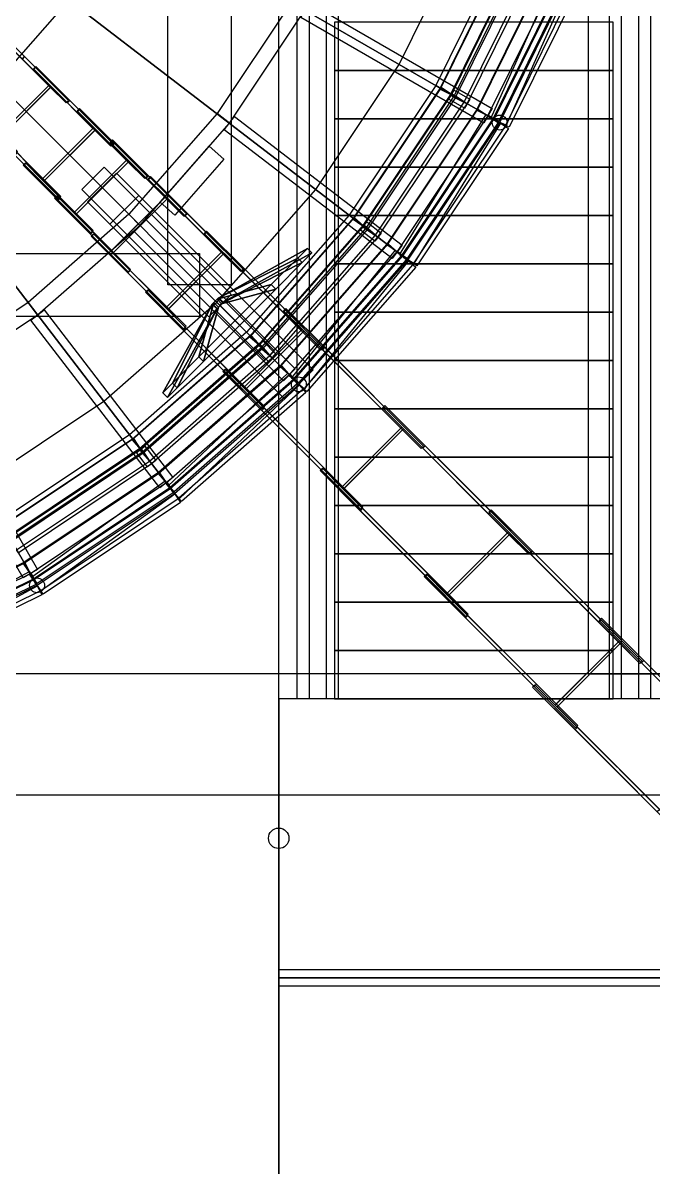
# Model space of a CAD drawing. Header units: millimetres. Extents: x -52000 to 48850, y -48850 to 51750.
# Drawn here: x 3324 to 6714, y -9019 to -2864 of the extents above; entities that cross this region are included whole.
import ezdxf

# ---------------------------------------------------------------- set-up
doc = ezdxf.new("R2010")
doc.units = ezdxf.units.MM
for name, color, linetype, lineweight in [('D-STR-CORE', 7, 'Continuous', 25), ('D-STR-DECK', 7, 'Continuous', 25), ('D-STR-STRC', 7, 'Continuous', 25)]:
    doc.layers.add(name, color=color, linetype=linetype, lineweight=lineweight)

msp = doc.modelspace()

# ---------------------------------------------------------------- linework, layer by layer
at = {"layer": 'D-STR-CORE'}
for points in [[(4800, -6500), (4800, 0), (5020, 0), (5020, -6500)], [(4800, -6500), (4800, 0), (5020, 0), (5020, -6500)], [(4800, -6500), (4800, 0), (5020, 0), (5020, -6500)], [(4800, -6500), (4800, 0), (5020, 0), (5020, -6500)], [(4800, -6500), (4800, 0), (5020, 0), (5020, -6500)], [(4800, -6500), (4800, 0), (5020, 0), (5020, -6500)], [(4800, -6500), (4800, 0), (5020, 0), (5020, -6500)], [(4800, -6500), (4800, 0), (5020, 0), (5020, -6500)], [(4800, -6500), (4800, 0), (5020, 0), (5020, -6500)], [(4800, -6500), (4800, 0), (5020, 0), (5020, -6500)], [(4800, -6500), (4800, 0), (5020, 0), (5020, -6500)], [(4800, -6500), (4800, 0), (5020, 0), (5020, -6500)], [(4865, -6500), (4865, 0), (4955, 0), (4955, -6500)], [(4865, -6500), (4865, 0), (4955, 0), (4955, -6500)], [(4865, -6500), (4865, 0), (4955, 0), (4955, -6500)], [(4865, -6500), (4865, 0), (4955, 0), (4955, -6500)], [(4865, -6500), (4865, 0), (4955, 0), (4955, -6500)], [(4865, -6500), (4865, 0), (4955, 0), (4955, -6500)], [(4865, -6500), (4865, 0), (4955, 0), (4955, -6500)], [(4865, -6500), (4865, 0), (4955, 0), (4955, -6500)], [(4865, -6500), (4865, 0), (4955, 0), (4955, -6500)], [(4865, -6500), (4865, 0), (4955, 0), (4955, -6500)], [(4865, -6500), (4865, 0), (4955, 0), (4955, -6500)], [(4865, -6500), (4865, 0), (4955, 0), (4955, -6500)], [(6480, -6500), (6480, 0), (6700, 0), (6700, -6500)], [(6480, -6500), (6480, 0), (6700, 0), (6700, -6500)], [(6480, -6500), (6480, 0), (6700, 0), (6700, -6500)], [(6480, -6500), (6480, 0), (6700, 0), (6700, -6500)], [(6480, -6500), (6480, 0), (6700, 0), (6700, -6500)], [(6480, -6500), (6480, 0), (6700, 0), (6700, -6500)], [(6480, -6500), (6480, 0), (6700, 0), (6700, -6500)], [(6480, -6500), (6480, 0), (6700, 0), (6700, -6500)], [(6480, -6500), (6480, 0), (6700, 0), (6700, -6500)], [(6480, -6500), (6480, 0), (6700, 0), (6700, -6500)], [(6480, -6500), (6480, 0), (6700, 0), (6700, -6500)], [(6480, -6500), (6480, 0), (6700, 0), (6700, -6500)], [(6545, -6500), (6545, 0), (6635, 0), (6635, -6500)], [(6545, -6500), (6545, 0), (6635, 0), (6635, -6500)], [(6545, -6500), (6545, 0), (6635, 0), (6635, -6500)], [(6545, -6500), (6545, 0), (6635, 0), (6635, -6500)], [(6545, -6500), (6545, 0), (6635, 0), (6635, -6500)], [(6545, -6500), (6545, 0), (6635, 0), (6635, -6500)], [(6545, -6500), (6545, 0), (6635, 0), (6635, -6500)], [(6545, -6500), (6545, 0), (6635, 0), (6635, -6500)], [(6545, -6500), (6545, 0), (6635, 0), (6635, -6500)], [(6545, -6500), (6545, 0), (6635, 0), (6635, -6500)], [(6545, -6500), (6545, 0), (6635, 0), (6635, -6500)], [(6545, -6500), (6545, 0), (6635, 0), (6635, -6500)], [(5000, -3120), (6500, -3120), (6500, -2860), (5000, -2860)], [(5000, -3120), (6500, -3120), (6500, -2860), (5000, -2860)], [(5000, -3120), (6500, -3120), (6500, -2860), (5000, -2860)], [(5000, -3120), (6500, -3120), (6500, -2860), (5000, -2860)], [(5000, -3120), (6500, -3120), (6500, -2860), (5000, -2860)], [(5000, -3120), (6500, -3120), (6500, -2860), (5000, -2860)], [(5000, -3120), (6500, -3120), (6500, -2860), (5000, -2860)], [(5000, -3120), (6500, -3120), (6500, -2860), (5000, -2860)], [(5000, -3120), (6500, -3120), (6500, -2860), (5000, -2860)], [(5000, -3120), (6500, -3120), (6500, -2860), (5000, -2860)], [(5000, -3120), (6500, -3120), (6500, -2860), (5000, -2860)], [(5000, -3120), (6500, -3120), (6500, -2860), (5000, -2860)], [(5000, -3380), (6500, -3380), (6500, -3120), (5000, -3120)], [(5000, -3380), (6500, -3380), (6500, -3120), (5000, -3120)], [(5000, -3380), (6500, -3380), (6500, -3120), (5000, -3120)], [(5000, -3380), (6500, -3380), (6500, -3120), (5000, -3120)], [(5000, -3380), (6500, -3380), (6500, -3120), (5000, -3120)], [(5000, -3380), (6500, -3380), (6500, -3120), (5000, -3120)], [(5000, -3380), (6500, -3380), (6500, -3120), (5000, -3120)], [(5000, -3380), (6500, -3380), (6500, -3120), (5000, -3120)], [(5000, -3380), (6500, -3380), (6500, -3120), (5000, -3120)], [(5000, -3380), (6500, -3380), (6500, -3120), (5000, -3120)], [(5000, -3380), (6500, -3380), (6500, -3120), (5000, -3120)], [(5000, -3380), (6500, -3380), (6500, -3120), (5000, -3120)], [(5000, -3640), (6500, -3640), (6500, -3380), (5000, -3380)], [(5000, -3640), (6500, -3640), (6500, -3380), (5000, -3380)], [(5000, -3640), (6500, -3640), (6500, -3380), (5000, -3380)], [(5000, -3640), (6500, -3640), (6500, -3380), (5000, -3380)], [(5000, -3640), (6500, -3640), (6500, -3380), (5000, -3380)], [(5000, -3640), (6500, -3640), (6500, -3380), (5000, -3380)], [(5000, -3640), (6500, -3640), (6500, -3380), (5000, -3380)], [(5000, -3640), (6500, -3640), (6500, -3380), (5000, -3380)], [(5000, -3640), (6500, -3640), (6500, -3380), (5000, -3380)], [(5000, -3640), (6500, -3640), (6500, -3380), (5000, -3380)], [(5000, -3640), (6500, -3640), (6500, -3380), (5000, -3380)], [(5000, -3640), (6500, -3640), (6500, -3380), (5000, -3380)], [(5000, -3900), (6500, -3900), (6500, -3640), (5000, -3640)], [(5000, -3900), (6500, -3900), (6500, -3640), (5000, -3640)], [(5000, -3900), (6500, -3900), (6500, -3640), (5000, -3640)], [(5000, -3900), (6500, -3900), (6500, -3640), (5000, -3640)], [(5000, -3900), (6500, -3900), (6500, -3640), (5000, -3640)], [(5000, -3900), (6500, -3900), (6500, -3640), (5000, -3640)], [(5000, -3900), (6500, -3900), (6500, -3640), (5000, -3640)], [(5000, -3900), (6500, -3900), (6500, -3640), (5000, -3640)], [(5000, -3900), (6500, -3900), (6500, -3640), (5000, -3640)], [(5000, -3900), (6500, -3900), (6500, -3640), (5000, -3640)], [(5000, -3900), (6500, -3900), (6500, -3640), (5000, -3640)], [(5000, -3900), (6500, -3900), (6500, -3640), (5000, -3640)], [(5000, -4160), (6500, -4160), (6500, -3900), (5000, -3900)], [(5000, -4160), (6500, -4160), (6500, -3900), (5000, -3900)], [(5000, -4160), (6500, -4160), (6500, -3900), (5000, -3900)], [(5000, -4160), (6500, -4160), (6500, -3900), (5000, -3900)], [(5000, -4160), (6500, -4160), (6500, -3900), (5000, -3900)], [(5000, -4160), (6500, -4160), (6500, -3900), (5000, -3900)], [(5000, -4160), (6500, -4160), (6500, -3900), (5000, -3900)], [(5000, -4160), (6500, -4160), (6500, -3900), (5000, -3900)], [(5000, -4160), (6500, -4160), (6500, -3900), (5000, -3900)], [(5000, -4160), (6500, -4160), (6500, -3900), (5000, -3900)], [(5000, -4160), (6500, -4160), (6500, -3900), (5000, -3900)], [(5000, -4160), (6500, -4160), (6500, -3900), (5000, -3900)], [(5000, -4420), (6500, -4420), (6500, -4160), (5000, -4160)], [(5000, -4420), (6500, -4420), (6500, -4160), (5000, -4160)], [(5000, -4420), (6500, -4420), (6500, -4160), (5000, -4160)], [(5000, -4420), (6500, -4420), (6500, -4160), (5000, -4160)], [(5000, -4420), (6500, -4420), (6500, -4160), (5000, -4160)], [(5000, -4420), (6500, -4420), (6500, -4160), (5000, -4160)], [(5000, -4420), (6500, -4420), (6500, -4160), (5000, -4160)], [(5000, -4420), (6500, -4420), (6500, -4160), (5000, -4160)], [(5000, -4420), (6500, -4420), (6500, -4160), (5000, -4160)], [(5000, -4420), (6500, -4420), (6500, -4160), (5000, -4160)], [(5000, -4420), (6500, -4420), (6500, -4160), (5000, -4160)], [(5000, -4420), (6500, -4420), (6500, -4160), (5000, -4160)], [(5000, -4680), (6500, -4680), (6500, -4420), (5000, -4420)], [(5000, -4680), (6500, -4680), (6500, -4420), (5000, -4420)], [(5000, -4680), (6500, -4680), (6500, -4420), (5000, -4420)], [(5000, -4680), (6500, -4680), (6500, -4420), (5000, -4420)], [(5000, -4680), (6500, -4680), (6500, -4420), (5000, -4420)], [(5000, -4680), (6500, -4680), (6500, -4420), (5000, -4420)], [(5000, -4680), (6500, -4680), (6500, -4420), (5000, -4420)], [(5000, -4680), (6500, -4680), (6500, -4420), (5000, -4420)], [(5000, -4680), (6500, -4680), (6500, -4420), (5000, -4420)], [(5000, -4680), (6500, -4680), (6500, -4420), (5000, -4420)], [(5000, -4680), (6500, -4680), (6500, -4420), (5000, -4420)], [(5000, -4680), (6500, -4680), (6500, -4420), (5000, -4420)], [(5000, -4940), (6500, -4940), (6500, -4680), (5000, -4680)], [(5000, -4940), (6500, -4940), (6500, -4680), (5000, -4680)], [(5000, -4940), (6500, -4940), (6500, -4680), (5000, -4680)], [(5000, -4940), (6500, -4940), (6500, -4680), (5000, -4680)], [(5000, -4940), (6500, -4940), (6500, -4680), (5000, -4680)], [(5000, -4940), (6500, -4940), (6500, -4680), (5000, -4680)], [(5000, -4940), (6500, -4940), (6500, -4680), (5000, -4680)], [(5000, -4940), (6500, -4940), (6500, -4680), (5000, -4680)], [(5000, -4940), (6500, -4940), (6500, -4680), (5000, -4680)], [(5000, -4940), (6500, -4940), (6500, -4680), (5000, -4680)], [(5000, -4940), (6500, -4940), (6500, -4680), (5000, -4680)], [(5000, -4940), (6500, -4940), (6500, -4680), (5000, -4680)], [(5000, -5200), (6500, -5200), (6500, -4940), (5000, -4940)], [(5000, -5200), (6500, -5200), (6500, -4940), (5000, -4940)], [(5000, -5200), (6500, -5200), (6500, -4940), (5000, -4940)], [(5000, -5200), (6500, -5200), (6500, -4940), (5000, -4940)], [(5000, -5200), (6500, -5200), (6500, -4940), (5000, -4940)], [(5000, -5200), (6500, -5200), (6500, -4940), (5000, -4940)], [(5000, -5200), (6500, -5200), (6500, -4940), (5000, -4940)], [(5000, -5200), (6500, -5200), (6500, -4940), (5000, -4940)], [(5000, -5200), (6500, -5200), (6500, -4940), (5000, -4940)], [(5000, -5200), (6500, -5200), (6500, -4940), (5000, -4940)], [(5000, -5200), (6500, -5200), (6500, -4940), (5000, -4940)], [(5000, -5200), (6500, -5200), (6500, -4940), (5000, -4940)], [(5000, -5460), (6500, -5460), (6500, -5200), (5000, -5200)], [(5000, -5460), (6500, -5460), (6500, -5200), (5000, -5200)], [(5000, -5460), (6500, -5460), (6500, -5200), (5000, -5200)], [(5000, -5460), (6500, -5460), (6500, -5200), (5000, -5200)], [(5000, -5460), (6500, -5460), (6500, -5200), (5000, -5200)], [(5000, -5460), (6500, -5460), (6500, -5200), (5000, -5200)], [(5000, -5460), (6500, -5460), (6500, -5200), (5000, -5200)], [(5000, -5460), (6500, -5460), (6500, -5200), (5000, -5200)], [(5000, -5460), (6500, -5460), (6500, -5200), (5000, -5200)], [(5000, -5460), (6500, -5460), (6500, -5200), (5000, -5200)], [(5000, -5460), (6500, -5460), (6500, -5200), (5000, -5200)], [(5000, -5460), (6500, -5460), (6500, -5200), (5000, -5200)], [(5000, -5720), (6500, -5720), (6500, -5460), (5000, -5460)], [(5000, -5720), (6500, -5720), (6500, -5460), (5000, -5460)], [(5000, -5720), (6500, -5720), (6500, -5460), (5000, -5460)], [(5000, -5720), (6500, -5720), (6500, -5460), (5000, -5460)], [(5000, -5720), (6500, -5720), (6500, -5460), (5000, -5460)], [(5000, -5720), (6500, -5720), (6500, -5460), (5000, -5460)], [(5000, -5720), (6500, -5720), (6500, -5460), (5000, -5460)], [(5000, -5720), (6500, -5720), (6500, -5460), (5000, -5460)], [(5000, -5720), (6500, -5720), (6500, -5460), (5000, -5460)], [(5000, -5720), (6500, -5720), (6500, -5460), (5000, -5460)], [(5000, -5720), (6500, -5720), (6500, -5460), (5000, -5460)], [(5000, -5720), (6500, -5720), (6500, -5460), (5000, -5460)], [(5000, -5980), (6500, -5980), (6500, -5720), (5000, -5720)], [(5000, -5980), (6500, -5980), (6500, -5720), (5000, -5720)], [(5000, -5980), (6500, -5980), (6500, -5720), (5000, -5720)], [(5000, -5980), (6500, -5980), (6500, -5720), (5000, -5720)], [(5000, -5980), (6500, -5980), (6500, -5720), (5000, -5720)], [(5000, -5980), (6500, -5980), (6500, -5720), (5000, -5720)], [(5000, -5980), (6500, -5980), (6500, -5720), (5000, -5720)], [(5000, -5980), (6500, -5980), (6500, -5720), (5000, -5720)], [(5000, -5980), (6500, -5980), (6500, -5720), (5000, -5720)], [(5000, -5980), (6500, -5980), (6500, -5720), (5000, -5720)], [(5000, -5980), (6500, -5980), (6500, -5720), (5000, -5720)], [(5000, -5980), (6500, -5980), (6500, -5720), (5000, -5720)], [(5000, -6240), (6500, -6240), (6500, -5980), (5000, -5980)], [(5000, -6240), (6500, -6240), (6500, -5980), (5000, -5980)], [(5000, -6240), (6500, -6240), (6500, -5980), (5000, -5980)], [(5000, -6240), (6500, -6240), (6500, -5980), (5000, -5980)], [(5000, -6240), (6500, -6240), (6500, -5980), (5000, -5980)], [(5000, -6240), (6500, -6240), (6500, -5980), (5000, -5980)], [(5000, -6240), (6500, -6240), (6500, -5980), (5000, -5980)], [(5000, -6240), (6500, -6240), (6500, -5980), (5000, -5980)], [(5000, -6240), (6500, -6240), (6500, -5980), (5000, -5980)], [(5000, -6240), (6500, -6240), (6500, -5980), (5000, -5980)], [(5000, -6240), (6500, -6240), (6500, -5980), (5000, -5980)], [(5000, -6240), (6500, -6240), (6500, -5980), (5000, -5980)], [(5000, -6500), (6500, -6500), (6500, -6240), (5000, -6240)], [(5000, -6500), (6500, -6500), (6500, -6240), (5000, -6240)], [(5000, -6500), (6500, -6500), (6500, -6240), (5000, -6240)], [(5000, -6500), (6500, -6500), (6500, -6240), (5000, -6240)], [(5000, -6500), (6500, -6500), (6500, -6240), (5000, -6240)], [(5000, -6500), (6500, -6500), (6500, -6240), (5000, -6240)], [(5000, -6500), (6500, -6500), (6500, -6240), (5000, -6240)], [(5000, -6500), (6500, -6500), (6500, -6240), (5000, -6240)], [(5000, -6500), (6500, -6500), (6500, -6240), (5000, -6240)], [(5000, -6500), (6500, -6500), (6500, -6240), (5000, -6240)], [(5000, -6500), (6500, -6500), (6500, -6240), (5000, -6240)], [(5000, -6500), (6500, -6500), (6500, -6240), (5000, -6240)], [(4700, -8000), (9300, -8000), (9300, -6500), (4700, -6500)], [(4700, -8000), (9300, -8000), (9300, -6500), (4700, -6500)], [(4700, -8000), (9300, -8000), (9300, -6500), (4700, -6500)], [(4700, -8000), (9300, -8000), (9300, -6500), (4700, -6500)], [(4700, -8000), (9300, -8000), (9300, -6500), (4700, -6500)], [(4700, -8000), (9300, -8000), (9300, -6500), (4700, -6500)], [(4700, -8000), (9300, -8000), (9300, -6500), (4700, -6500)], [(4700, -8000), (9300, -8000), (9300, -6500), (4700, -6500)], [(4700, -8000), (9300, -8000), (9300, -6500), (4700, -6500)], [(4700, -8000), (9300, -8000), (9300, -6500), (4700, -6500)], [(4700, -8000), (9300, -8000), (9300, -6500), (4700, -6500)], [(4700, -8000), (9300, -8000), (9300, -6500), (4700, -6500)], [(4700, -7955), (9300, -7955), (9300, -8045), (4700, -8045)], [(4700, -7955), (9300, -7955), (9300, -8045), (4700, -8045)], [(4700, -7955), (9300, -7955), (9300, -8045), (4700, -8045)], [(4700, -7955), (9300, -7955), (9300, -8045), (4700, -8045)], [(4700, -7955), (9300, -7955), (9300, -8045), (4700, -8045)], [(4700, -7955), (9300, -7955), (9300, -8045), (4700, -8045)], [(4700, -7955), (9300, -7955), (9300, -8045), (4700, -8045)], [(4700, -7955), (9300, -7955), (9300, -8045), (4700, -8045)], [(4700, -7955), (9300, -7955), (9300, -8045), (4700, -8045)], [(4700, -7955), (9300, -7955), (9300, -8045), (4700, -8045)], [(4700, -7955), (9300, -7955), (9300, -8045), (4700, -8045)], [(4700, -7955), (9300, -7955), (9300, -8045), (4700, -8045)]]:
    msp.add_lwpolyline(points, close=True, dxfattribs=at)
msp.add_circle((4700, -7250), 55, dxfattribs=at)
msp.add_circle((4700, -7250), 55, dxfattribs=at)
msp.add_circle((4700, -7250), 55, dxfattribs=at)
msp.add_circle((4700, -7250), 55, dxfattribs=at)
msp.add_circle((4700, -7250), 55, dxfattribs=at)
msp.add_circle((4700, -7250), 55, dxfattribs=at)
msp.add_circle((4700, -7250), 55, dxfattribs=at)
msp.add_circle((4700, -7250), 55, dxfattribs=at)
msp.add_circle((4700, -7250), 55, dxfattribs=at)
msp.add_circle((4700, -7250), 55, dxfattribs=at)
msp.add_circle((4700, -7250), 55, dxfattribs=at)
msp.add_circle((4700, -7250), 55, dxfattribs=at)
at = {"layer": 'D-STR-DECK'}
for points in [[(-13790, -11307.8), (4700, -11307.8), (4700, 11307.8), (-13790, 11307.8)], [(-13297.5, -10904), (4700, -10904), (4700, 10904), (-13297.5, 10904)], [(4103.5, -4273.5), (4103.5, 4273.5), (4443.5, 4273.5), (4443.5, -4273.5)], [(3897.1, -2250), (5889, -3400), (6282.4, -2602.2), (4157.5, -1722.1)], [(3570.1, -2739.4), (5394.8, -4139.6), (5889, -3400), (3897.1, -2250)], [(5629.2, -3250), (6005.2, -2487.4), (5915.1, -2450.1), (5544.7, -3201.3)], [(5629.2, -3250), (6005.2, -2487.4), (5942.4, -2456.5), (5566.4, -3219)], [(5644.1, -3258.6), (6021.1, -2494), (5944.9, -2456.4), (5567.9, -3221)], [(5698.7, -3290.1), (6079.4, -2518.2), (6003.1, -2480.6), (5622.4, -3252.5)], [(5713.6, -3298.8), (6095.3, -2524.8), (6003.9, -2486.9), (5627.9, -3249.3)], [(5713.6, -3298.8), (6095.3, -2524.8), (6003.9, -2486.9), (5627.9, -3249.3)], [(5713.6, -3298.8), (6095.3, -2524.8), (6031.6, -2493.3), (5649.9, -3267.3)], [(5854.3, -3380), (6245.4, -2586.9), (6151.7, -2548.1), (5766.5, -3329.3)], [(5767.9, -3335), (6157.1, -2545.8), (6273.7, -2603.3), (5884.5, -3392.5)], [(5824.2, -3367.5), (6217.2, -2570.6), (6333.7, -2628.1), (5940.8, -3425)], [(5841.4, -3377.8), (6204.4, -2568.5), (6286.5, -2605.4), (5923.5, -3414.7)], [(5857.6, -3384.5), (6251, -2586.8), (6313.8, -2617.7), (5920.4, -3415.5)], [(5857.6, -3384.5), (6251, -2586.8), (6313.8, -2617.7), (5920.4, -3415.5)], [(3182, -3182), (4808.3, -4808.3), (5394.8, -4139.6), (3570.1, -2739.4)], [(4434.8, -3403), (4841.1, -2795), (4768.5, -2753.1), (4368.3, -3351.9)], [(4863.6, -2756), (5848.7, -3324.8), (5803.7, -3402.7), (4818.6, -2834)], [(2739.4, -3570.1), (4139.6, -5394.8), (4808.3, -4808.3), (3182, -3182)], [(5156.8, -3956.9), (5629.2, -3250), (5544.7, -3201.3), (5079.4, -3897.6)], [(5156.8, -3956.9), (5629.2, -3250), (5571, -3211.1), (5098.6, -3918.1)], [(5170.5, -3967.4), (5644.1, -3258.6), (5573.4, -3211.4), (5099.8, -3920.2)], [(5220.5, -4005.8), (5698.7, -3290.1), (5628, -3242.9), (5149.8, -3958.6)], [(5234.1, -4016.3), (5713.6, -3298.8), (5627.9, -3249.3), (5155.6, -3956.1)], [(5234.1, -4016.3), (5713.6, -3298.8), (5627.9, -3249.3), (5155.6, -3956.1)], [(5234.1, -4016.3), (5713.6, -3298.8), (5654.5, -3259.3), (5175.1, -3976.8)], [(5643.2, -3225.8), (5727.6, -3274.5), (5699.6, -3323), (5615.2, -3274.2)], [(3952.7, -3952.7), (4434.8, -3403), (4368.3, -3351.9), (3893.4, -3893.4)], [(4462.2, -3367.3), (5364.7, -4059.7), (5309.9, -4131.1), (4407.5, -3438.7)], [(5363.1, -4115.2), (5854.3, -3380), (5766.5, -3329.3), (5282.6, -4053.5)], [(5283.2, -4059.3), (5772.1, -3327.6), (5880.2, -3399.9), (5391.3, -4131.6)], [(5334.8, -4098.9), (5828.4, -3360.1), (5936.5, -3432.4), (5442.9, -4171.1)], [(5350.5, -4111.4), (5816, -3356.4), (5892.6, -3403.6), (5427.2, -4158.6)], [(5365.7, -4120.1), (5859.9, -3380.6), (5918.1, -3419.4), (5423.9, -4159)], [(5365.7, -4120.1), (5859.9, -3380.6), (5918.1, -3419.4), (5423.9, -4159)], [(4141.6, -3898.1), (4061.9, -3828.2), (4325.7, -3527.5), (4405.3, -3597.4)], [(2250, -3897.1), (3400, -5889), (4139.6, -5394.8), (2739.4, -3570.1)], [(3760.5, -3640.3), (4444.2, -4324), (4324, -4444.2), (3640.3, -3760.5)], [(3826.8, -3671.2), (4886.1, -4730.5), (4730.5, -4886.1), (3671.2, -3826.8)], [(3947.2, -3791.7), (4886.1, -4730.5), (4730.5, -4886.1), (3791.7, -3947.2)], [(1722.1, -4157.5), (2602.2, -6282.4), (3400, -5889), (2250, -3897.1)], [(3403, -4434.8), (3952.7, -3952.7), (3893.4, -3893.4), (3351.9, -4368.3)], [(3984.5, -3920.9), (4788.9, -4725.2), (4725.2, -4788.9), (3920.9, -3984.5)], [(4596.2, -4596.2), (5156.8, -3956.9), (5079.4, -3897.6), (4527.3, -4527.3)], [(4596.2, -4596.2), (5156.8, -3956.9), (5104.2, -3910.8), (4543.6, -4550)], [(4608.4, -4608.4), (5170.5, -3967.4), (5106.6, -3911.4), (4544.5, -4552.3)], [(5173.8, -3934.7), (5251.2, -3994.1), (5217.1, -4038.5), (5139.8, -3979.2)], [(4653, -4653), (5220.5, -4005.8), (5156.6, -3949.8), (4589, -4596.9)], [(4665.1, -4665.1), (5234.1, -4016.3), (5155.6, -3956.1), (4595.2, -4595.2)], [(4665.1, -4665.1), (5234.1, -4016.3), (5155.6, -3956.1), (4595.2, -4595.2)], [(4665.1, -4665.1), (5234.1, -4016.3), (5180.7, -3969.5), (4611.7, -4618.3)], [(4708.2, -4714.2), (5288.4, -4052.6), (5386.2, -4138.3), (4805.9, -4799.9)], [(4780, -4780), (5363.1, -4115.2), (5282.6, -4053.5), (4708.3, -4708.3)], [(-4273.5, -4103.5), (4273.5, -4103.5), (4273.5, -4443.5), (-4273.5, -4443.5)], [(4377.2, -4341.9), (4854.3, -4076.5), (4802.2, -4128.6), (4374.8, -4344.2)], [(4374.8, -4344.2), (4802.2, -4128.6), (4854.3, -4076.5), (4377.2, -4341.9)], [(4377.2, -4341.9), (4854.3, -4076.5), (4879, -4101.2), (4402, -4366.6)], [(4854.3, -4076.5), (4377.2, -4341.9), (4402, -4366.6), (4879, -4101.2)], [(4402, -4366.6), (4879, -4101.2), (4826.9, -4153.3), (4399.6, -4369)], [(4399.6, -4369), (4826.9, -4153.3), (4879, -4101.2), (4402, -4366.6)], [(4754.2, -4760.2), (5340, -4092.2), (5437.7, -4177.9), (4851.9, -4845.9)], [(4768.1, -4774.6), (5328.2, -4086.8), (5398, -4143.6), (4837.9, -4831.4)], [(4782, -4785.2), (5368.5, -4116.5), (5421.1, -4162.7), (4834.6, -4831.4)], [(4782, -4785.2), (5368.5, -4116.5), (5421.1, -4162.7), (4834.6, -4831.4)], [(4854.3, -4076.5), (4802.2, -4128.6), (4826.9, -4153.3), (4879, -4101.2)], [(4802.2, -4128.6), (4854.3, -4076.5), (4879, -4101.2), (4826.9, -4153.3)], [(4374.8, -4344.2), (4802.2, -4128.6), (4659.8, -4270.9), (4368.4, -4350.7)], [(4368.4, -4350.7), (4659.8, -4270.9), (4802.2, -4128.6), (4374.8, -4344.2)], [(4802.2, -4128.6), (4374.8, -4344.2), (4399.6, -4369), (4826.9, -4153.3)], [(4374.8, -4344.2), (4802.2, -4128.6), (4826.9, -4153.3), (4399.6, -4369)], [(4802.2, -4128.6), (4374.8, -4344.2), (4399.6, -4369), (4826.9, -4153.3)], [(4374.8, -4344.2), (4802.2, -4128.6), (4826.9, -4153.3), (4399.6, -4369)], [(4399.6, -4369), (4826.9, -4153.3), (4684.6, -4295.7), (4393.1, -4375.4)], [(4393.1, -4375.4), (4684.6, -4295.7), (4826.9, -4153.3), (4399.6, -4369)], [(4802.2, -4128.6), (4659.8, -4270.9), (4684.6, -4295.7), (4826.9, -4153.3)], [(4659.8, -4270.9), (4802.2, -4128.6), (4826.9, -4153.3), (4684.6, -4295.7)], [(4368.4, -4350.7), (4659.8, -4270.9), (4465.4, -4465.4), (4359.5, -4359.5)], [(4359.5, -4359.5), (4465.4, -4465.4), (4659.8, -4270.9), (4368.4, -4350.7)], [(4659.8, -4270.9), (4368.4, -4350.7), (4393.1, -4375.4), (4684.6, -4295.7)], [(4368.4, -4350.7), (4659.8, -4270.9), (4684.6, -4295.7), (4393.1, -4375.4)], [(4659.8, -4270.9), (4368.4, -4350.7), (4393.1, -4375.4), (4684.6, -4295.7)], [(4368.4, -4350.7), (4659.8, -4270.9), (4684.6, -4295.7), (4393.1, -4375.4)], [(4393.1, -4375.4), (4684.6, -4295.7), (4490.1, -4490.1), (4384.3, -4384.3)], [(4384.3, -4384.3), (4490.1, -4490.1), (4684.6, -4295.7), (4393.1, -4375.4)], [(4659.8, -4270.9), (4465.4, -4465.4), (4490.1, -4490.1), (4684.6, -4295.7)], [(4465.4, -4465.4), (4659.8, -4270.9), (4684.6, -4295.7), (4490.1, -4490.1)], [(2795, -4841.1), (3403, -4434.8), (3351.9, -4368.3), (2753.1, -4768.5)], [(4350.7, -4368.4), (4270.9, -4659.8), (4128.6, -4802.2), (4344.2, -4374.8)], [(4344.2, -4374.8), (4128.6, -4802.2), (4270.9, -4659.8), (4350.7, -4368.4)], [(4359.5, -4359.5), (4465.4, -4465.4), (4270.9, -4659.8), (4350.7, -4368.4)], [(4350.7, -4368.4), (4270.9, -4659.8), (4465.4, -4465.4), (4359.5, -4359.5)], [(4270.9, -4659.8), (4350.7, -4368.4), (4375.4, -4393.1), (4295.7, -4684.6)], [(4350.7, -4368.4), (4270.9, -4659.8), (4295.7, -4684.6), (4375.4, -4393.1)], [(4270.9, -4659.8), (4350.7, -4368.4), (4375.4, -4393.1), (4295.7, -4684.6)], [(4350.7, -4368.4), (4270.9, -4659.8), (4295.7, -4684.6), (4375.4, -4393.1)], [(4344.2, -4374.8), (4350.7, -4368.4), (4375.4, -4393.1), (4369, -4399.6)], [(4350.7, -4368.4), (4344.2, -4374.8), (4369, -4399.6), (4375.4, -4393.1)], [(4350.7, -4368.4), (4359.5, -4359.5), (4384.3, -4384.3), (4375.4, -4393.1)], [(4359.5, -4359.5), (4350.7, -4368.4), (4375.4, -4393.1), (4384.3, -4384.3)], [(4408.8, -4359.3), (4677.5, -4628), (4628, -4677.5), (4359.3, -4408.8)], [(4359.5, -4359.5), (4368.4, -4350.7), (4393.1, -4375.4), (4384.3, -4384.3)], [(4368.4, -4350.7), (4359.5, -4359.5), (4384.3, -4384.3), (4393.1, -4375.4)], [(4465.4, -4465.4), (4359.5, -4359.5), (4384.3, -4384.3), (4490.1, -4490.1)], [(4359.5, -4359.5), (4465.4, -4465.4), (4490.1, -4490.1), (4384.3, -4384.3)], [(4465.4, -4465.4), (4359.5, -4359.5), (4384.3, -4384.3), (4490.1, -4490.1)], [(4359.5, -4359.5), (4465.4, -4465.4), (4490.1, -4490.1), (4384.3, -4384.3)], [(4368.4, -4350.7), (4374.8, -4344.2), (4399.6, -4369), (4393.1, -4375.4)], [(4374.8, -4344.2), (4368.4, -4350.7), (4393.1, -4375.4), (4399.6, -4369)], [(4374.8, -4344.2), (4377.2, -4341.9), (4402, -4366.6), (4399.6, -4369)], [(4377.2, -4341.9), (4374.8, -4344.2), (4399.6, -4369), (4402, -4366.6)], [(3438.7, -4407.5), (4131.1, -5309.9), (4059.7, -5364.7), (3367.3, -4462.2)], [(4344.2, -4374.8), (4128.6, -4802.2), (4076.5, -4854.3), (4341.9, -4377.2)], [(4341.9, -4377.2), (4076.5, -4854.3), (4128.6, -4802.2), (4344.2, -4374.8)], [(4076.5, -4854.3), (4341.9, -4377.2), (4366.6, -4402), (4101.2, -4879)], [(4341.9, -4377.2), (4076.5, -4854.3), (4101.2, -4879), (4366.6, -4402)], [(4369, -4399.6), (4153.3, -4826.9), (4101.2, -4879), (4366.6, -4402)], [(4366.6, -4402), (4101.2, -4879), (4153.3, -4826.9), (4369, -4399.6)], [(4128.6, -4802.2), (4344.2, -4374.8), (4369, -4399.6), (4153.3, -4826.9)], [(4344.2, -4374.8), (4128.6, -4802.2), (4153.3, -4826.9), (4369, -4399.6)], [(4128.6, -4802.2), (4344.2, -4374.8), (4369, -4399.6), (4153.3, -4826.9)], [(4344.2, -4374.8), (4128.6, -4802.2), (4153.3, -4826.9), (4369, -4399.6)], [(4375.4, -4393.1), (4295.7, -4684.6), (4153.3, -4826.9), (4369, -4399.6)], [(4369, -4399.6), (4153.3, -4826.9), (4295.7, -4684.6), (4375.4, -4393.1)], [(4384.3, -4384.3), (4490.1, -4490.1), (4295.7, -4684.6), (4375.4, -4393.1)], [(4375.4, -4393.1), (4295.7, -4684.6), (4490.1, -4490.1), (4384.3, -4384.3)], [(4341.9, -4377.2), (4344.2, -4374.8), (4369, -4399.6), (4366.6, -4402)], [(4344.2, -4374.8), (4341.9, -4377.2), (4366.6, -4402), (4369, -4399.6)], [(4465.4, -4465.4), (4270.9, -4659.8), (4295.7, -4684.6), (4490.1, -4490.1)], [(4270.9, -4659.8), (4465.4, -4465.4), (4490.1, -4490.1), (4295.7, -4684.6)], [(3956.9, -5156.8), (4596.2, -4596.2), (4527.3, -4527.3), (3897.6, -5079.4)], [(3956.9, -5156.8), (4596.2, -4596.2), (4550, -4543.6), (3910.8, -5104.2)], [(3967.4, -5170.5), (4608.4, -4608.4), (4552.3, -4544.5), (3911.4, -5106.6)], [(4005.8, -5220.5), (4653, -4653), (4596.9, -4589), (3949.8, -5156.6)], [(4016.3, -5234.1), (4665.1, -4665.1), (4595.2, -4595.2), (3956.1, -5155.6)], [(4016.3, -5234.1), (4665.1, -4665.1), (4595.2, -4595.2), (3956.1, -5155.6)], [(4016.3, -5234.1), (4665.1, -4665.1), (4618.3, -4611.7), (3969.5, -5180.7)], [(4616, -4576.4), (4684.9, -4645.3), (4645.3, -4684.9), (4576.4, -4616)], [(4270.9, -4659.8), (4128.6, -4802.2), (4153.3, -4826.9), (4295.7, -4684.6)], [(4128.6, -4802.2), (4270.9, -4659.8), (4295.7, -4684.6), (4153.3, -4826.9)], [(4052.6, -5288.4), (4714.2, -4708.2), (4799.9, -4805.9), (4138.3, -5386.2)], [(4115.2, -5363.1), (4780, -4780), (4708.3, -4708.3), (4053.5, -5282.6)], [(4092.2, -5340), (4760.2, -4754.2), (4845.9, -4851.9), (4177.9, -5437.7)], [(4104.1, -5356.1), (4749.2, -4747.3), (4810.9, -4812.8), (4165.9, -5421.6)], [(4116.5, -5368.5), (4785.2, -4782), (4831.4, -4834.6), (4162.7, -5421.1)], [(4116.5, -5368.5), (4785.2, -4782), (4831.4, -4834.6), (4162.7, -5421.1)], [(2834, -4818.6), (3402.7, -5803.7), (3324.8, -5848.7), (2756, -4863.6)], [(4128.6, -4802.2), (4076.5, -4854.3), (4101.2, -4879), (4153.3, -4826.9)], [(4076.5, -4854.3), (4128.6, -4802.2), (4153.3, -4826.9), (4101.2, -4879)], [(3250, -5629.2), (3956.9, -5156.8), (3897.6, -5079.4), (3201.3, -5544.7)], [(3250, -5629.2), (3956.9, -5156.8), (3918.1, -5098.6), (3211.1, -5571)], [(3258.6, -5644.1), (3967.4, -5170.5), (3920.2, -5099.8), (3211.4, -5573.4)], [(3290.1, -5698.7), (4005.8, -5220.5), (3958.6, -5149.8), (3242.9, -5628)], [(3298.8, -5713.6), (4016.3, -5234.1), (3956.1, -5155.6), (3249.3, -5627.9)], [(3298.8, -5713.6), (4016.3, -5234.1), (3956.1, -5155.6), (3249.3, -5627.9)], [(3979.2, -5139.8), (4038.5, -5217.1), (3994.1, -5251.2), (3934.7, -5173.8)], [(3298.8, -5713.6), (4016.3, -5234.1), (3976.8, -5175.1), (3259.3, -5654.5)], [(3327.6, -5772.1), (4059.3, -5283.2), (4131.6, -5391.3), (3399.9, -5880.2)], [(3380, -5854.3), (4115.2, -5363.1), (4053.5, -5282.6), (3329.3, -5766.5)], [(3360.1, -5828.4), (4098.9, -5334.8), (4171.1, -5442.9), (3432.4, -5936.5)], [(3369.9, -5846), (4088.9, -5326.6), (4141.6, -5399.5), (3422.6, -5919)], [(3380.6, -5859.9), (4120.1, -5365.7), (4159, -5423.9), (3419.4, -5918.1)], [(3380.6, -5859.9), (4120.1, -5365.7), (4159, -5423.9), (3419.4, -5918.1)], [(2545.8, -6157.1), (3335, -5767.9), (3392.5, -5884.5), (2603.3, -6273.7)], [(2586.9, -6245.4), (3380, -5854.3), (3329.3, -5766.5), (2548.1, -6151.7)], [(2570.6, -6217.2), (3367.5, -5824.2), (3425, -5940.8), (2628.1, -6333.7)], [(2578, -6235.8), (3358.6, -5814.7), (3401.4, -5893.9), (2620.7, -6315.1)], [(2586.8, -6251), (3384.5, -5857.6), (3415.5, -5920.4), (2617.7, -6313.8)], [(2586.8, -6251), (3384.5, -5857.6), (3415.5, -5920.4), (2617.7, -6313.8)], [(4700, -10904), (9300, -10904), (9300, -8000), (4700, -8000)], [(4700, -11307.8), (9300, -11307.8), (9300, -8000), (4700, -8000)]]:
    msp.add_lwpolyline(points, close=True, dxfattribs=at)
for points in [[(-882.4, -6702.2), (0, -6760), (882.4, -6702.2), (1749.6, -6529.7), (2586.9, -6245.4), (3380, -5854.3), (4115.2, -5363.1), (4780, -4780), (5363.1, -4115.2), (5854.3, -3380), (6245.4, -2586.9), (6529.7, -1749.6), (6702.2, -882.4), (6760, 0), (6702.2, 882.4)], [(-806, -6122.2), (0, -6175), (806, -6122.2), (1598.2, -5964.6), (2363.1, -5705), (3087.5, -5347.7), (3759.1, -4899), (4366.4, -4366.4), (4899, -3759.1), (5347.7, -3087.5), (5705, -2363.1), (5964.6, -1598.2), (6122.2, -806), (6175, 0), (6122.2, 806)]]:
    msp.add_lwpolyline(points, dxfattribs=at)
for centre in [(5889, -3400), (4808.3, -4808.3), (3400, -5889)]:
    msp.add_circle(centre, 40, dxfattribs=at)
at = {"layer": 'D-STR-STRC'}
for points in [[(6365.3, -6365.3), (7015.3, -6365.3), (7015.3, 6365.3), (6365.3, 6365.3)], [(2867.3, -3154.7), (3045.3, -3332.7), (3058, -3319.9), (2974, -3235.9), (3235.9, -2974), (3319.9, -3058), (3332.7, -3045.3), (3154.7, -2867.3), (3142, -2880.1), (3226, -2964.1), (2964.1, -3226), (2880.1, -3142)], [(3391.2, -3103.9), (3378.5, -3116.6), (3142, -2880.1), (3154.7, -2867.3)], [(3378.5, -3116.6), (3462.5, -3200.6), (3226, -2964.1), (3142, -2880.1)], [(3569.2, -3281.8), (3391.2, -3103.9), (3154.7, -2867.3), (3332.7, -3045.3)], [(3462.5, -3200.6), (3200.6, -3462.5), (2964.1, -3226), (3226, -2964.1)], [(3210.5, -3472.4), (3472.4, -3210.5), (3235.9, -2974), (2974, -3235.9)], [(3472.4, -3210.5), (3556.4, -3294.5), (3319.9, -3058), (3235.9, -2974)], [(3556.4, -3294.5), (3569.2, -3281.8), (3332.7, -3045.3), (3319.9, -3058)], [(3097.4, -3392.7), (3280.3, -3575.6), (3293, -3562.9), (3206.5, -3476.4), (3476.4, -3206.5), (3562.9, -3293), (3575.6, -3280.3), (3392.7, -3097.4), (3380, -3110.2), (3466.5, -3196.7), (3196.7, -3466.5), (3110.2, -3380)], [(3103.9, -3391.2), (3281.8, -3569.2), (3294.5, -3556.4), (3210.5, -3472.4), (3472.4, -3210.5), (3556.4, -3294.5), (3569.2, -3281.8), (3391.2, -3103.9), (3378.5, -3116.6), (3462.5, -3200.6), (3200.6, -3462.5), (3116.6, -3378.5)], [(3627.1, -3331.8), (3614.4, -3344.5), (3380, -3110.2), (3392.7, -3097.4)], [(3614.4, -3344.5), (3700.9, -3431), (3466.5, -3196.7), (3380, -3110.2)], [(3810, -3514.7), (3627.1, -3331.8), (3392.7, -3097.4), (3575.6, -3280.3)], [(3700.9, -3431), (3431, -3700.9), (3196.7, -3466.5), (3466.5, -3196.7)], [(3440.9, -3710.8), (3710.8, -3440.9), (3476.4, -3206.5), (3206.5, -3476.4)], [(3710.8, -3440.9), (3797.3, -3527.4), (3562.9, -3293), (3476.4, -3206.5)], [(3797.3, -3527.4), (3810, -3514.7), (3575.6, -3280.3), (3562.9, -3293)], [(3344.5, -3614.4), (3331.8, -3627.1), (3097.4, -3392.7), (3110.2, -3380)], [(3431, -3700.9), (3344.5, -3614.4), (3110.2, -3380), (3196.7, -3466.5)], [(3324.4, -3628.8), (3513, -3817.4), (3525.8, -3804.6), (3436.4, -3715.3), (3715.3, -3436.4), (3804.6, -3525.8), (3817.4, -3513), (3628.8, -3324.4), (3616, -3337.2), (3705.4, -3426.5), (3426.5, -3705.4), (3337.2, -3616)], [(3331.8, -3627.1), (3514.7, -3810), (3527.4, -3797.3), (3440.9, -3710.8), (3710.8, -3440.9), (3797.3, -3527.4), (3810, -3514.7), (3627.1, -3331.8), (3614.4, -3344.5), (3700.9, -3431), (3431, -3700.9), (3344.5, -3614.4)], [(3804.4, -3500.1), (3791.7, -3512.8), (3616, -3337.2), (3628.8, -3324.4)], [(3791.7, -3512.8), (3881, -3602.2), (3705.4, -3426.5), (3616, -3337.2)], [(3993, -3688.7), (3804.4, -3500.1), (3628.8, -3324.4), (3817.4, -3513)], [(3331.8, -3627.1), (3514.7, -3810), (3280.3, -3575.6), (3097.4, -3392.7)], [(3881, -3602.2), (3602.2, -3881), (3426.5, -3705.4), (3705.4, -3426.5)], [(3612.1, -3890.9), (3890.9, -3612.1), (3715.3, -3436.4), (3436.4, -3715.3)], [(3890.9, -3612.1), (3980.3, -3701.4), (3804.6, -3525.8), (3715.3, -3436.4)], [(3527.4, -3797.3), (3440.9, -3710.8), (3206.5, -3476.4), (3293, -3562.9)], [(3493.3, -3806), (3687, -3999.8), (3699.8, -3987.1), (3607.8, -3895.1), (3895.1, -3607.8), (3987.1, -3699.8), (3999.8, -3687), (3806, -3493.3), (3793.3, -3506), (3885.3, -3597.9), (3597.9, -3885.3), (3506, -3793.3)], [(3500.1, -3804.4), (3688.7, -3993), (3701.4, -3980.3), (3612.1, -3890.9), (3890.9, -3612.1), (3980.3, -3701.4), (3993, -3688.7), (3804.4, -3500.1), (3791.7, -3512.8), (3881, -3602.2), (3602.2, -3881), (3512.8, -3791.7)], [(4009.5, -3696.7), (3996.8, -3709.5), (3793.3, -3506), (3806, -3493.3)], [(3996.8, -3709.5), (4088.7, -3801.4), (3885.3, -3597.9), (3793.3, -3506)], [(4203.3, -3890.5), (4009.5, -3696.7), (3806, -3493.3), (3999.8, -3687)], [(3514.7, -3810), (3527.4, -3797.3), (3293, -3562.9), (3280.3, -3575.6)], [(3980.3, -3701.4), (3993, -3688.7), (3817.4, -3513), (3804.6, -3525.8)], [(3512.8, -3791.7), (3500.1, -3804.4), (3324.4, -3628.8), (3337.2, -3616)], [(3500.1, -3804.4), (3688.7, -3993), (3513, -3817.4), (3324.4, -3628.8)], [(3602.2, -3881), (3512.8, -3791.7), (3337.2, -3616), (3426.5, -3705.4)], [(4088.7, -3801.4), (3801.4, -4088.7), (3597.9, -3885.3), (3885.3, -3597.9)], [(3811.3, -4098.6), (4098.6, -3811.3), (3895.1, -3607.8), (3607.8, -3895.1)], [(4098.6, -3811.3), (4190.5, -3903.2), (3987.1, -3699.8), (3895.1, -3607.8)], [(3690.9, -4011), (3889, -4209.1), (3901.7, -4196.4), (3807.6, -4102.3), (4102.3, -3807.6), (4196.4, -3901.7), (4209.1, -3889), (4011, -3690.9), (3998.3, -3703.6), (4092.4, -3797.7), (3797.7, -4092.4), (3703.6, -3998.3)], [(4190.5, -3903.2), (4203.3, -3890.5), (3999.8, -3687), (3987.1, -3699.8)], [(4310.6, -3990.5), (4297.9, -4003.2), (3998.3, -3703.6), (4011, -3690.9)], [(4508.7, -4188.6), (4310.6, -3990.5), (4011, -3690.9), (4209.1, -3889)], [(3701.4, -3980.3), (3612.1, -3890.9), (3436.4, -3715.3), (3525.8, -3804.6)], [(3696.7, -4009.5), (3890.5, -4203.3), (3903.2, -4190.5), (3811.3, -4098.6), (4098.6, -3811.3), (4190.5, -3903.2), (4203.3, -3890.5), (4009.5, -3696.7), (3996.8, -3709.5), (4088.7, -3801.4), (3801.4, -4088.7), (3709.5, -3996.8)], [(4297.9, -4003.2), (4392, -4097.3), (4092.4, -3797.7), (3998.3, -3703.6)], [(3709.5, -3996.8), (3696.7, -4009.5), (3493.3, -3806), (3506, -3793.3)], [(3696.7, -4009.5), (3890.5, -4203.3), (3687, -3999.8), (3493.3, -3806)], [(3801.4, -4088.7), (3709.5, -3996.8), (3506, -3793.3), (3597.9, -3885.3)], [(3688.7, -3993), (3701.4, -3980.3), (3525.8, -3804.6), (3513, -3817.4)], [(4392, -4097.3), (4097.3, -4392), (3797.7, -4092.4), (4092.4, -3797.7)], [(4107.2, -4401.9), (4401.9, -4107.2), (4102.3, -3807.6), (3807.6, -4102.3)], [(4401.9, -4107.2), (4496, -4201.3), (4196.4, -3901.7), (4102.3, -3807.6)], [(3903.2, -4190.5), (3811.3, -4098.6), (3607.8, -3895.1), (3699.8, -3987.1)], [(4496, -4201.3), (4508.7, -4188.6), (4209.1, -3889), (4196.4, -3901.7)], [(3890.5, -4203.3), (3903.2, -4190.5), (3699.8, -3987.1), (3687, -3999.8)], [(4003.2, -4297.9), (3990.5, -4310.6), (3690.9, -4011), (3703.6, -3998.3)], [(4097.3, -4392), (4003.2, -4297.9), (3703.6, -3998.3), (3797.7, -4092.4)], [(3983.2, -4312.4), (4186.8, -4516), (4199.5, -4503.3), (4102.7, -4406.4), (4406.4, -4102.7), (4503.3, -4199.5), (4516, -4186.8), (4312.4, -3983.2), (4299.7, -3995.9), (4396.6, -4092.8), (4092.8, -4396.6), (3995.9, -4299.7)], [(3990.5, -4310.6), (4188.6, -4508.7), (4201.3, -4496), (4107.2, -4401.9), (4401.9, -4107.2), (4496, -4201.3), (4508.7, -4188.6), (4310.6, -3990.5), (4297.9, -4003.2), (4392, -4097.3), (4097.3, -4392), (4003.2, -4297.9)], [(4736.6, -4407.4), (4723.9, -4420.1), (4299.7, -3995.9), (4312.4, -3983.2)], [(4723.9, -4420.1), (4820.7, -4516.9), (4396.6, -4092.8), (4299.7, -3995.9)], [(4940.1, -4610.9), (4736.6, -4407.4), (4312.4, -3983.2), (4516, -4186.8)], [(3990.5, -4310.6), (4188.6, -4508.7), (3889, -4209.1), (3690.9, -4011)], [(4201.3, -4496), (4107.2, -4401.9), (3807.6, -4102.3), (3901.7, -4196.4)], [(4820.7, -4516.9), (4516.9, -4820.7), (4092.8, -4396.6), (4396.6, -4092.8)], [(4526.8, -4830.6), (4830.6, -4526.8), (4406.4, -4102.7), (4102.7, -4406.4)], [(4830.6, -4526.8), (4927.4, -4623.6), (4503.3, -4199.5), (4406.4, -4102.7)], [(4188.6, -4508.7), (4201.3, -4496), (3901.7, -4196.4), (3889, -4209.1)], [(4927.4, -4623.6), (4940.1, -4610.9), (4516, -4186.8), (4503.3, -4199.5)], [(4420.1, -4723.9), (4407.4, -4736.6), (3983.2, -4312.4), (3995.9, -4299.7)], [(4516.9, -4820.7), (4420.1, -4723.9), (3995.9, -4299.7), (4092.8, -4396.6)], [(4407.4, -4736.6), (4610.9, -4940.1), (4186.8, -4516), (3983.2, -4312.4)], [(4623.6, -4927.4), (4526.8, -4830.6), (4102.7, -4406.4), (4199.5, -4503.3)], [(4399.2, -4738.6), (4608.9, -4948.3), (4621.6, -4935.6), (4521.7, -4835.7), (4835.7, -4521.7), (4935.6, -4621.6), (4948.3, -4608.9), (4738.6, -4399.2), (4725.9, -4411.9), (4825.8, -4511.8), (4511.8, -4825.8), (4411.9, -4725.9)], [(4407.4, -4736.6), (4610.9, -4940.1), (4623.6, -4927.4), (4526.8, -4830.6), (4830.6, -4526.8), (4927.4, -4623.6), (4940.1, -4610.9), (4736.6, -4407.4), (4723.9, -4420.1), (4820.7, -4516.9), (4516.9, -4820.7), (4420.1, -4723.9)], [(5269.9, -4930.5), (5257.2, -4943.2), (4725.9, -4411.9), (4738.6, -4399.2)], [(5257.2, -4943.2), (5357.1, -5043.1), (4825.8, -4511.8), (4725.9, -4411.9)], [(5479.6, -5140.2), (5269.9, -4930.5), (4738.6, -4399.2), (4948.3, -4608.9)], [(4610.9, -4940.1), (4623.6, -4927.4), (4199.5, -4503.3), (4186.8, -4516)], [(5357.1, -5043.1), (5043.1, -5357.1), (4511.8, -4825.8), (4825.8, -4511.8)], [(5053, -5366.9), (5366.9, -5053), (4835.7, -4521.7), (4521.7, -4835.7)], [(5366.9, -5053), (5466.9, -5152.9), (4935.6, -4621.6), (4835.7, -4521.7)], [(5466.9, -5152.9), (5479.6, -5140.2), (4948.3, -4608.9), (4935.6, -4621.6)], [(4943.2, -5257.2), (4930.5, -5269.9), (4399.2, -4738.6), (4411.9, -4725.9)], [(4930.5, -5269.9), (5140.2, -5479.6), (4608.9, -4948.3), (4399.2, -4738.6)], [(5043.1, -5357.1), (4943.2, -5257.2), (4411.9, -4725.9), (4511.8, -4825.8)], [(5152.9, -5466.9), (5053, -5366.9), (4521.7, -4835.7), (4621.6, -4935.6)], [(4922.3, -5271.9), (5138.2, -5487.8), (5150.9, -5475), (5047.9, -5372), (5372, -5047.9), (5475, -5150.9), (5487.8, -5138.2), (5271.9, -4922.3), (5259.2, -4935), (5362.2, -5038), (5038, -5362.2), (4935, -5259.2)], [(5840.7, -5491.1), (5827.9, -5503.8), (5259.2, -4935), (5271.9, -4922.3)], [(6056.5, -5706.9), (5840.7, -5491.1), (5271.9, -4922.3), (5487.8, -5138.2)], [(5140.2, -5479.6), (5152.9, -5466.9), (4621.6, -4935.6), (4608.9, -4948.3)], [(4930.5, -5269.9), (5140.2, -5479.6), (5152.9, -5466.9), (5053, -5366.9), (5366.9, -5053), (5466.9, -5152.9), (5479.6, -5140.2), (5269.9, -4930.5), (5257.2, -4943.2), (5357.1, -5043.1), (5043.1, -5357.1), (4943.2, -5257.2)], [(5827.9, -5503.8), (5930.9, -5606.8), (5362.2, -5038), (5259.2, -4935)], [(5930.9, -5606.8), (5606.8, -5930.9), (5038, -5362.2), (5362.2, -5038)], [(5616.7, -5940.8), (5940.8, -5616.7), (5372, -5047.9), (5047.9, -5372)], [(5940.8, -5616.7), (6043.8, -5719.7), (5475, -5150.9), (5372, -5047.9)], [(6043.8, -5719.7), (6056.5, -5706.9), (5487.8, -5138.2), (5475, -5150.9)], [(5503.8, -5827.9), (5491.1, -5840.7), (4922.3, -5271.9), (4935, -5259.2)], [(5491.1, -5840.7), (5706.9, -6056.5), (5138.2, -5487.8), (4922.3, -5271.9)], [(5606.8, -5930.9), (5503.8, -5827.9), (4935, -5259.2), (5038, -5362.2)], [(5719.7, -6043.8), (5616.7, -5940.8), (5047.9, -5372), (5150.9, -5475)], [(5706.9, -6056.5), (5719.7, -6043.8), (5150.9, -5475), (5138.2, -5487.8)], [(5482.9, -5842.6), (5705, -6064.7), (5717.7, -6052), (5611.6, -5945.9), (5945.9, -5611.6), (6052, -5717.7), (6064.7, -5705), (5842.6, -5482.9), (5829.9, -5495.6), (5936, -5601.7), (5601.7, -5936), (5495.6, -5829.9)], [(5491.1, -5840.7), (5706.9, -6056.5), (5719.7, -6043.8), (5616.7, -5940.8), (5940.8, -5616.7), (6043.8, -5719.7), (6056.5, -5706.9), (5840.7, -5491.1), (5827.9, -5503.8), (5930.9, -5606.8), (5606.8, -5930.9), (5503.8, -5827.9)], [(6434.1, -6074.3), (6421.4, -6087.1), (5829.9, -5495.6), (5842.6, -5482.9)], [(6421.4, -6087.1), (6527.5, -6193.2), (5936, -5601.7), (5829.9, -5495.6)], [(6656.2, -6296.4), (6434.1, -6074.3), (5842.6, -5482.9), (6064.7, -5705)], [(6527.5, -6193.2), (6193.2, -6527.5), (5601.7, -5936), (5936, -5601.7)], [(6203, -6537.4), (6537.4, -6203), (5945.9, -5611.6), (5611.6, -5945.9)], [(6537.4, -6203), (6643.5, -6309.2), (6052, -5717.7), (5945.9, -5611.6)], [(6643.5, -6309.2), (6656.2, -6296.4), (6064.7, -5705), (6052, -5717.7)], [(6087.1, -6421.4), (6074.3, -6434.1), (5482.9, -5842.6), (5495.6, -5829.9)], [(6074.3, -6434.1), (6296.4, -6656.2), (5705, -6064.7), (5482.9, -5842.6)], [(6193.2, -6527.5), (6087.1, -6421.4), (5495.6, -5829.9), (5601.7, -5936)], [(6309.2, -6643.5), (6203, -6537.4), (5611.6, -5945.9), (5717.7, -6052)], [(6296.4, -6656.2), (6309.2, -6643.5), (5717.7, -6052), (5705, -6064.7)], [(6065.2, -6436.3), (6294.2, -6665.3), (6307, -6652.6), (6197.4, -6543), (6543, -6197.4), (6652.6, -6307), (6665.3, -6294.2), (6436.3, -6065.2), (6423.6, -6077.9), (6533.2, -6187.5), (6187.5, -6533.2), (6077.9, -6423.6)], [(6074.3, -6434.1), (6296.4, -6656.2), (6309.2, -6643.5), (6203, -6537.4), (6537.4, -6203), (6643.5, -6309.2), (6656.2, -6296.4), (6434.1, -6074.3), (6421.4, -6087.1), (6527.5, -6193.2), (6193.2, -6527.5), (6087.1, -6421.4)], [(7108.1, -6737), (7095.4, -6749.7), (6423.6, -6077.9), (6436.3, -6065.2)], [(7095.4, -6749.7), (7205, -6859.3), (6533.2, -6187.5), (6423.6, -6077.9)], [(7337.1, -6966), (7108.1, -6737), (6436.3, -6065.2), (6665.3, -6294.2)], [(7205, -6859.3), (6859.3, -7205), (6187.5, -6533.2), (6533.2, -6187.5)], [(6869.2, -7214.8), (7214.8, -6869.2), (6543, -6197.4), (6197.4, -6543)], [(7214.8, -6869.2), (7324.4, -6978.8), (6652.6, -6307), (6543, -6197.4)], [(7324.4, -6978.8), (7337.1, -6966), (6665.3, -6294.2), (6652.6, -6307)], [(-7015.3, -7015.3), (7015.3, -7015.3), (7015.3, -6365.3), (-7015.3, -6365.3)], [(6749.7, -7095.4), (6737, -7108.1), (6065.2, -6436.3), (6077.9, -6423.6)], [(6737, -7108.1), (6966, -7337.1), (6294.2, -6665.3), (6065.2, -6436.3)], [(6859.3, -7205), (6749.7, -7095.4), (6077.9, -6423.6), (6187.5, -6533.2)], [(6978.8, -7324.4), (6869.2, -7214.8), (6197.4, -6543), (6307, -6652.6)], [(6966, -7337.1), (6978.8, -7324.4), (6307, -6652.6), (6294.2, -6665.3)]]:
    msp.add_lwpolyline(points, close=True, dxfattribs=at)

doc.saveas('drawing.dxf')
